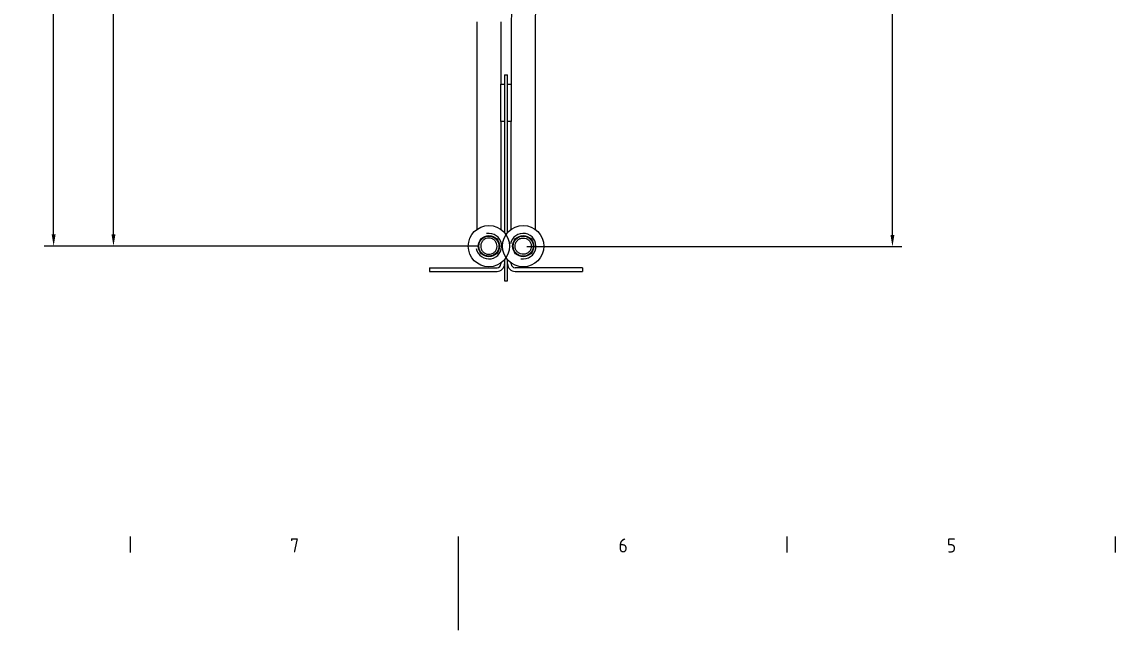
# Model space of a CAD drawing. Header units: millimetres. Extents: x 0 to 2102, y 0 to 1485.
# Drawn here: x 818 to 1402, y 0 to 325 of the extents above; entities that cross this region are included whole.
import ezdxf

# ---------------------------------------------------------------- set-up
doc = ezdxf.new("R2010")
doc.units = ezdxf.units.MM
doc.header["$LTSCALE"] = 2.5
doc.layers.get('0').update_dxf_attribs({"color": 3, "lineweight": 5})
for name, color, linetype, lineweight in [('가시적인 것(ISO)', 3, 'Continuous', 5), ('가시적인 좁은 것(ISO)', 3, 'Continuous', 5), ('경계(ISO)', 7, 'Continuous', 5), ('치수(ISO)', 2, 'Continuous', 5)]:
    doc.layers.add(name, color=color, linetype=linetype, lineweight=lineweight)
doc.styles.add('문자 텍스트_PSTEK_POSCO', font='isocp.shx')
doc.styles.add('치수 텍스트_PSTEK_POSCO', font='isocp.shx')
doc.dimstyles.new('치수_PSTEK_POSCO', dxfattribs={"dimscale": 2.5, "dimtxt": 5, "dimasz": 2.5, "dimexe": 2, "dimexo": 2.5, "dimgap": 1, "dimtad": 1, "dimrnd": 1e-08, "dimdsep": 46, "dimtxsty": '치수 텍스트_PSTEK_POSCO', "dimcen": 0.09, "dimdle": 10, "dimclrd": 7, "dimclre": 7, "dimclrt": 2, "dimadec": 1, "dimazin": 2, "dimtfac": 1, "dimtmove": 0, "dimatfit": 3, "dimfxl": 0, "dimtolj": 1, "dimlwd": -1, "dimlwe": -1, "dimarcsym": 0})

# ---------------------------------------------------------------- blocks, each defined once
blk = doc.blocks.new('경계 Default Border')
at = {"layer": '경계(ISO)'}
for p, q in [((350.42, 20), (350.42, 16.6)), ((490.58, 20), (490.58, 16.6)), ((560.67, 20), (560.67, 16.6))]:
    blk.add_line(p, q, dxfattribs=at)
at = {"layer": '경계(ISO)', "flags": 128}
blk.add_lwpolyline([(420.5, 0), (420.5, 20)], dxfattribs=at)
at = {"layer": '경계(ISO)', "color": 2, "char_height": 3, "attachment_point": 7, "style": '문자 텍스트_PSTEK_POSCO'}
for s, insert in [('7', (384.6, 16.59)), ('6', (454.69, 16.57)), ('5', (524.77, 16.57))]:
    blk.add_mtext(s, dxfattribs=dict(at, insert=insert))
blk = doc.blocks.new('*D30')
at = {"layer": 'Defpoints', "color": 0}
for p in [(1178.04, 777.72), (1282.84, 777.72), (1081.47, 204.67)]:
    blk.add_point(p, dxfattribs=at)
at = {"layer": '치수(ISO)', "color": 7}
for p, q in [((1184.29, 777.72), (1287.84, 777.72)), ((1282.84, 210.92), (1282.84, 771.47)), ((1087.72, 204.67), (1287.84, 204.67))]:
    blk.add_line(p, q, dxfattribs=at)
for points in [[(1281.79, 771.47), (1283.88, 771.47), (1282.84, 777.72)], [(1281.79, 210.92), (1283.88, 210.92), (1282.84, 204.67)]]:
    blk.add_solid(points, dxfattribs=at)
at = {"layer": '치수(ISO)', "color": 2, "insert": (1274.09, 429.56), "char_height": 12.5, "attachment_point": 4, "rotation": 90, "style": '치수 텍스트_PSTEK_POSCO'}
blk.add_mtext('\\A1;573.05', dxfattribs=at)
blk = doc.blocks.new('*D32')
at = {"layer": 'Defpoints', "color": 0}
for p in [(867.2, 811.72), (975.28, 811.72), (1067.51, 204.89)]:
    blk.add_point(p, dxfattribs=at)
at = {"layer": '치수(ISO)', "color": 7}
for p, q in [((969.03, 811.72), (862.2, 811.72)), ((867.2, 211.14), (867.2, 805.47)), ((1061.26, 204.89), (862.2, 204.89))]:
    blk.add_line(p, q, dxfattribs=at)
for points in [[(866.16, 805.47), (868.24, 805.47), (867.2, 811.72)], [(866.16, 211.14), (868.24, 211.14), (867.2, 204.89)]]:
    blk.add_solid(points, dxfattribs=at)
at = {"layer": '치수(ISO)', "color": 2, "insert": (858.45, 446.3), "char_height": 12.5, "attachment_point": 4, "rotation": 90, "style": '치수 텍스트_PSTEK_POSCO'}
blk.add_mtext('\\A1;606.83', dxfattribs=at)
blk = doc.blocks.new('*D42')
at = {"layer": 'Defpoints', "color": 0}
for p in [(835.28, 909.72), (1035.28, 909.72), (1067.51, 204.89)]:
    blk.add_point(p, dxfattribs=at)
at = {"layer": '치수(ISO)', "color": 7}
for p, q in [((1029.03, 909.72), (830.28, 909.72)), ((835.28, 211.14), (835.28, 903.47)), ((1061.26, 204.89), (830.28, 204.89))]:
    blk.add_line(p, q, dxfattribs=at)
for points in [[(834.24, 903.47), (836.32, 903.47), (835.28, 909.72)], [(834.24, 211.14), (836.32, 211.14), (835.28, 204.89)]]:
    blk.add_solid(points, dxfattribs=at)
at = {"layer": '치수(ISO)', "color": 2, "insert": (826.53, 534.43), "char_height": 12.5, "attachment_point": 4, "rotation": 90, "style": '치수 텍스트_PSTEK_POSCO'}
blk.add_mtext('\\A1;704.82', dxfattribs=at)

msp = doc.modelspace()

# ---------------------------------------------------------------- linework, layer by layer
at = {"layer": '가시적인 것(ISO)'}
for p, q in [((1061.159, 324.58), (1061.159, 249.894)), ((1073.859, 324.58), (1073.859, 291.393)), ((1079.459, 324.58), (1079.459, 291.393)), ((1092.159, 324.58), (1092.159, 249.894)), ((1075.859, 296.393), (1077.459, 296.393)), ((1075.859, 296.393), (1075.859, 212.049)), ((1077.459, 212.049), (1077.459, 296.393)), ((1073.859, 291.393), (1075.859, 291.393)), ((1073.859, 271.393), (1073.859, 291.393)), ((1077.459, 291.393), (1079.459, 291.393)), ((1079.459, 291.393), (1079.459, 271.393)), ((1075.859, 271.393), (1073.859, 271.393)), ((1073.859, 271.393), (1073.859, 213.872)), ((1079.459, 271.393), (1077.459, 271.393)), ((1079.459, 213.872), (1079.459, 271.393)), ((1061.159, 249.894), (1061.159, 213.878)), ((1092.159, 249.894), (1092.159, 213.878)), ((1035.859, 193.393), (1071.859, 193.393)), ((1035.859, 193.393), (1035.859, 191.393)), ((1073.859, 195.914), (1073.859, 195.393)), ((1075.859, 197.737), (1075.859, 186.393)), ((1077.459, 186.393), (1077.459, 197.737)), ((1079.459, 195.393), (1079.459, 195.914)), ((1117.459, 193.393), (1081.459, 193.393)), ((1117.459, 193.393), (1117.459, 191.393)), ((1035.859, 191.393), (1071.859, 191.393)), ((1081.459, 191.393), (1117.459, 191.393)), ((1075.859, 186.393), (1077.459, 186.393))]:
    msp.add_line(p, q, dxfattribs=at)
for centre, radius in [((1067.505, 204.893), 11), ((1085.814, 204.893), 11), ((1067.505, 204.893), 5.679), ((1067.505, 204.893), 5.41), ((1067.505, 204.893), 5.359), ((1085.814, 204.893), 5.679), ((1085.814, 204.893), 5.411), ((1085.814, 204.893), 5.36)]:
    msp.add_circle(centre, radius, dxfattribs=at)
for centre, radius, start, end in [((1129.459, 324.58), 50, 165.966909, 180), ((1129.459, 324.58), 37.3, 166.942445, 180), ((1071.859, 195.393), 4, 270, 0), ((1071.859, 195.393), 2, 270, 0), ((1081.459, 195.393), 4, 180, 270), ((1081.459, 195.393), 2, 180, 270)]:
    msp.add_arc(centre, radius, start, end, dxfattribs=at)
for points in [[(1071.859, 204.894), (1071.859, 204.797), (1071.856, 204.7), (1071.812, 204.038), (1071.664, 203.486), (1071.166, 202.471), (1070.82, 202.017), (1069.975, 201.266), (1069.484, 200.977), (1068.418, 200.603), (1067.853, 200.521), (1066.725, 200.578), (1066.172, 200.717), (1065.149, 201.197), (1064.689, 201.534), (1063.925, 202.366), (1063.627, 202.852), (1063.234, 203.911), (1063.143, 204.474), (1063.18, 205.603), (1063.309, 206.159), (1063.771, 207.189), (1064.1, 207.655), (1064.918, 208.434), (1065.399, 208.74), (1066.451, 209.151), (1067.012, 209.252), (1068.142, 209.235), (1068.699, 209.116), (1069.738, 208.672), (1070.209, 208.352), (1070.605, 207.95), (1070.838, 207.714), (1071.043, 207.452), (1071.39, 206.887), (1071.531, 206.585), (1071.784, 205.826), (1071.859, 205.361), (1071.859, 204.894)], [(1081.459, 204.894), (1081.459, 204.797), (1081.463, 204.7), (1081.507, 204.038), (1081.655, 203.486), (1082.153, 202.471), (1082.498, 202.017), (1083.343, 201.266), (1083.835, 200.977), (1084.901, 200.603), (1085.465, 200.521), (1086.594, 200.578), (1087.147, 200.717), (1088.17, 201.197), (1088.629, 201.534), (1089.394, 202.366), (1089.692, 202.852), (1090.084, 203.911), (1090.176, 204.474), (1090.138, 205.603), (1090.01, 206.159), (1089.547, 207.189), (1089.218, 207.655), (1088.4, 208.434), (1087.919, 208.74), (1086.867, 209.151), (1086.306, 209.252), (1085.177, 209.235), (1084.619, 209.116), (1083.581, 208.672), (1083.11, 208.352), (1082.713, 207.95), (1082.48, 207.714), (1082.275, 207.452), (1081.928, 206.887), (1081.788, 206.585), (1081.534, 205.826), (1081.459, 205.361), (1081.459, 204.894)]]:
    msp.add_open_spline(points, degree=3, knots=[-2.4018416, -2.4018416, -2.4018416, -2.4018416, -2.3726947, -2.3726947, -2.2028271, -2.2028271, -2.0333275, -2.0333275, -1.8638357, -1.8638357, -1.6943519, -1.6943519, -1.5248763, -1.5248763, -1.3554091, -1.3554091, -1.1859506, -1.1859506, -1.0165008, -1.0165008, -0.8470601, -0.8470601, -0.6776286, -0.6776286, -0.5082065, -0.5082065, -0.3387942, -0.3387942, -0.169392, -0.169392, 0, 0, 0, 0.0994591, 0.0994591, 0.1990124, 0.1990124, 0.339499, 0.339499, 0.339499, 0.339499], dxfattribs=at)
at = {"layer": '가시적인 좁은 것(ISO)'}
for centre, start, end in [((1067.505, 204.893), 190, 100), ((1085.814, 204.893), 260, 170)]:
    msp.add_arc(centre, 6.809, start, end, dxfattribs=at)

# ---------------------------------------------------------------- block references
at = {"xscale": 2.5, "yscale": 2.5, "zscale": 2.5}
msp.add_blockref('경계 Default Border', (0, 0), dxfattribs=at)

# ---------------------------------------------------------------- dimensions: what is measured, and where the dimension line sits
at = {"layer": '치수(ISO)', "color": 7}
for base, p1, p2, picture, middle in [((835.279907, 909.719095), (1067.50927, 204.894097), (1035.279907, 909.719095), '*D42', (835.279907, 557.306596)), ((867.201, 811.719), (1067.505, 204.893), (975.28, 811.719), '*D32', (867.201, 468.806)), ((1282.836, 777.719), (1081.465, 204.667), (1178.038, 777.719), '*D30', (1282.836, 451.693))]:
    dim = msp.add_linear_dim(base=base, p1=p1, p2=p2, angle=90, dimstyle='치수_PSTEK_POSCO', override={"dimdec": 2, "dimtp": 0, "dimtm": 0, "dimtdec": 2, "dimtofl": 0, "dimatfit": 1}, dxfattribs=at)
    dim.commit()
    dim.dimension.update_dxf_attribs({"geometry": picture, "text_midpoint": middle, "dimtype": 160})

doc.saveas('drawing.dxf')
